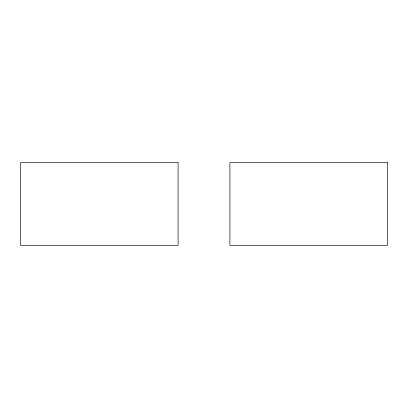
<?xml version="1.0" encoding="UTF-8"?>
<svg xmlns="http://www.w3.org/2000/svg" width="408" height="408" viewBox="0 0 408 408"><rect width="100%" height="100%" fill="white"/><g stroke="black" fill="none" stroke-linecap="round" stroke-linejoin="round"><path stroke-width="0.61" d="M178.082 162.69L20.4 162.69L20.4 245.31L178.082 245.31L178.082 162.69M387.6 162.69L229.918 162.69L229.918 245.31L387.6 245.31L387.6 162.69"/></g></svg>
